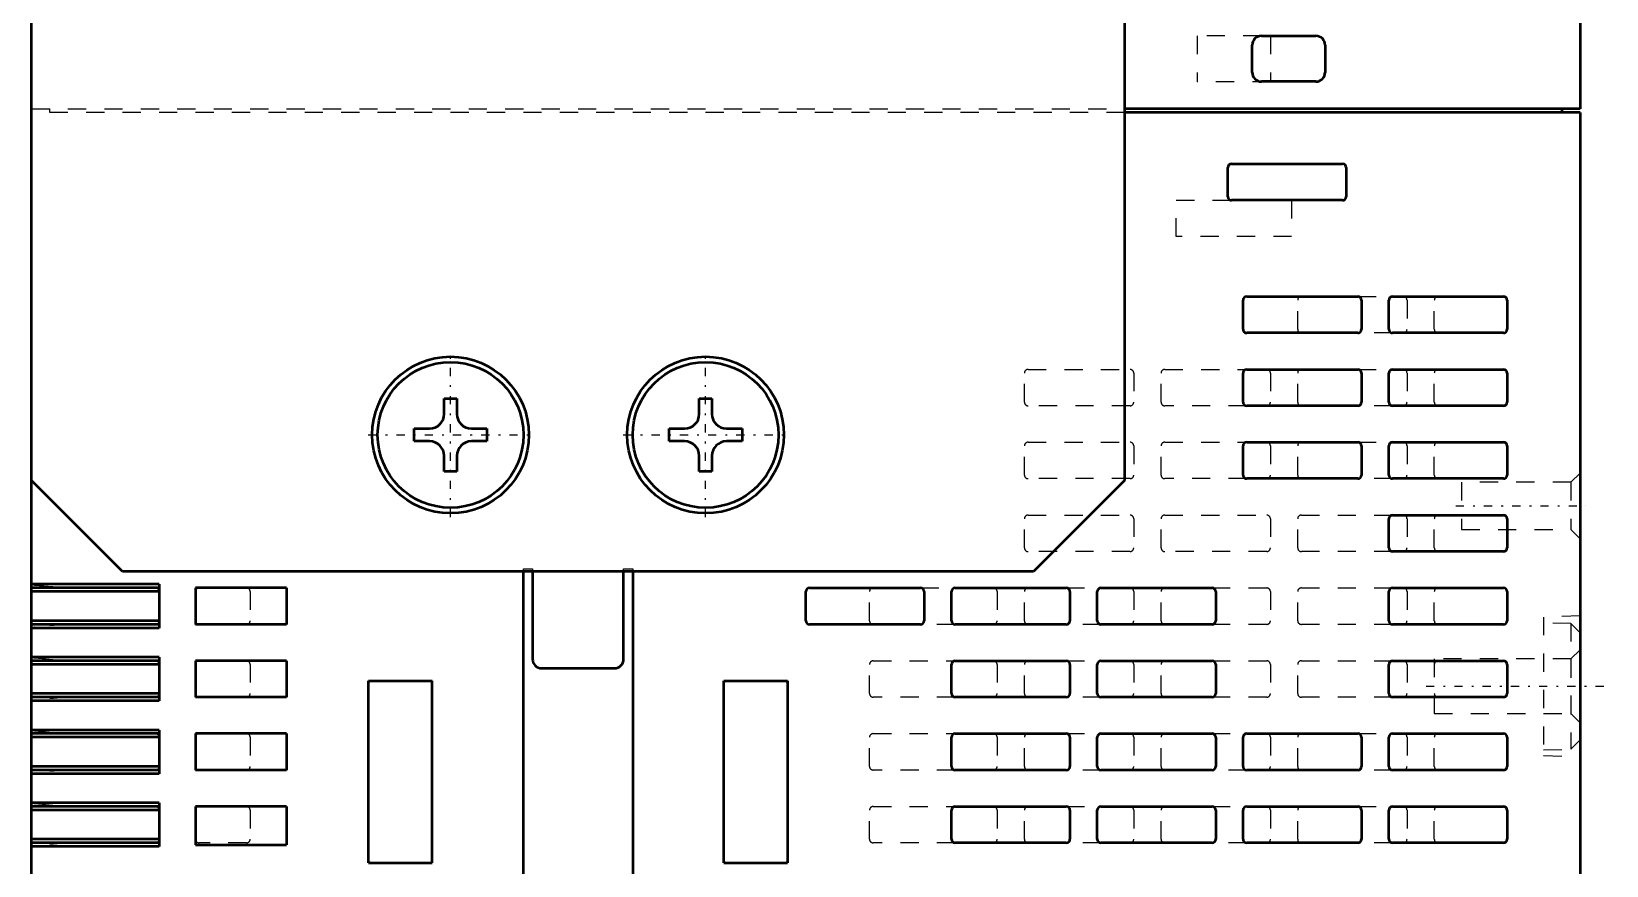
# Model space of a CAD drawing. Header units: millimetres. Extents: x 0 to 304, y 0 to 394.
# Drawn here: x 3.9 to 90.3, y 103.8 to 149.6 of the extents above; entities that cross this region are included whole.
import ezdxf

# ---------------------------------------------------------------- set-up
doc = ezdxf.new("R2010")
doc.units = ezdxf.units.MM
doc.linetypes.add('Center', pattern=[1.5, 0.45, -0.5, 0.05, -0.5])
doc.linetypes.add('Dashed', pattern=[2, 1, -1])
for name, color, linetype, lineweight in [('AM_4', 7, 'Continuous', 50), ('AM_6', 2, 'Continuous', 35), ('AM_7', 7, 'Center', 25), ('AM_9', 6, 'Dashed', 25)]:
    doc.layers.add(name, color=color, linetype=linetype, lineweight=lineweight)

# ---------------------------------------------------------------- blocks, each defined once
blk = doc.blocks.new('2_MDDLN45SE_5_in_MDDLN45SE_1100')
at = {"layer": 'AM_4'}
for p, q in [((3.866, 0), (3.866, 153.3)), ((63.866, 153.3), (63.866, 124.9)), ((88.866, 150.8), (88.866, 145.3)), ((70.871, 147.305), (70.871, 148.805)), ((71.371, 149.305), (74.371, 149.305)), ((74.871, 148.805), (74.871, 147.305)), ((74.371, 146.805), (71.371, 146.805)), ((88.866, 145.3), (63.866, 145.3)), ((87.866, 145.3), (87.866, 145.1)), ((88.866, 145.1), (63.866, 145.1)), ((88.866, 145.1), (88.866, 0)), ((69.533, 140.483), (69.533, 142.083)), ((69.733, 142.283), (75.833, 142.283)), ((76.033, 142.083), (76.033, 140.483)), ((75.833, 140.283), (69.733, 140.283)), ((70.566, 135), (76.666, 135)), ((78.566, 135), (84.666, 135)), ((70.366, 133.2), (70.366, 134.8)), ((76.866, 134.8), (76.866, 133.2)), ((78.366, 133.2), (78.366, 134.8)), ((84.866, 134.8), (84.866, 133.2)), ((76.666, 133), (70.566, 133)), ((84.666, 133), (78.566, 133)), ((70.366, 129.2), (70.366, 130.8)), ((70.566, 131), (76.666, 131)), ((76.866, 130.8), (76.866, 129.2)), ((78.366, 129.2), (78.366, 130.8)), ((78.566, 131), (84.666, 131)), ((84.866, 130.8), (84.866, 129.2)), ((26.516, 128.55), (26.516, 129.4)), ((26.516, 129.4), (27.216, 129.4)), ((27.216, 129.4), (27.216, 128.55)), ((40.516, 129.4), (41.216, 129.4)), ((40.516, 128.55), (40.516, 129.4)), ((41.216, 129.4), (41.216, 128.55)), ((76.666, 129), (70.566, 129)), ((84.666, 129), (78.566, 129)), ((24.866, 127.05), (24.866, 127.75)), ((24.866, 127.75), (25.716, 127.75)), ((28.016, 127.75), (28.866, 127.75)), ((28.866, 127.75), (28.866, 127.05)), ((38.866, 127.05), (38.866, 127.75)), ((38.866, 127.75), (39.716, 127.75)), ((42.016, 127.75), (42.866, 127.75)), ((42.866, 127.75), (42.866, 127.05)), ((25.716, 127.05), (24.866, 127.05)), ((26.516, 125.4), (26.516, 126.25)), ((27.216, 126.25), (27.216, 125.4)), ((28.866, 127.05), (28.016, 127.05)), ((39.716, 127.05), (38.866, 127.05)), ((40.516, 125.4), (40.516, 126.25)), ((41.216, 126.25), (41.216, 125.4)), ((42.866, 127.05), (42.016, 127.05)), ((70.366, 125.2), (70.366, 126.8)), ((70.566, 127), (76.666, 127)), ((76.866, 126.8), (76.866, 125.2)), ((78.366, 125.2), (78.366, 126.8)), ((78.566, 127), (84.666, 127)), ((84.866, 126.8), (84.866, 125.2)), ((27.216, 125.4), (26.516, 125.4)), ((41.216, 125.4), (40.516, 125.4)), ((8.866, 119.9), (3.866, 124.9)), ((63.866, 124.9), (58.866, 119.9)), ((76.666, 125), (70.566, 125)), ((84.666, 125), (78.566, 125)), ((78.366, 121.2), (78.366, 122.8)), ((78.566, 123), (84.666, 123)), ((84.866, 122.8), (84.866, 121.2)), ((84.666, 121), (78.566, 121)), ((58.866, 119.9), (8.866, 119.9)), ((30.866, 97.39), (30.866, 119.9)), ((31.366, 119.9), (31.366, 115.09)), ((36.366, 115.09), (36.366, 119.9)), ((36.866, 119.9), (36.866, 97.39)), ((10.866, 119.2), (3.866, 119.2)), ((10.866, 119), (3.866, 119)), ((10.866, 118.8), (3.866, 118.8)), ((10.866, 119.2), (10.866, 116.8)), ((17.866, 119), (12.866, 119)), ((12.866, 119), (12.866, 117)), ((17.866, 119), (17.866, 117)), ((46.366, 117.2), (46.366, 118.8)), ((46.566, 119), (52.666, 119)), ((52.866, 118.8), (52.866, 117.2)), ((54.366, 117.2), (54.366, 118.8)), ((54.566, 119), (60.666, 119)), ((60.866, 118.8), (60.866, 117.2)), ((62.366, 117.2), (62.366, 118.8)), ((62.566, 119), (68.666, 119)), ((68.866, 118.8), (68.866, 117.2)), ((78.366, 117.2), (78.366, 118.8)), ((78.566, 119), (84.666, 119)), ((84.866, 118.8), (84.866, 117.2)), ((10.866, 117.2), (3.866, 117.2)), ((10.866, 117), (3.866, 117)), ((10.866, 116.8), (3.866, 116.8)), ((17.866, 117), (12.866, 117)), ((52.666, 117), (46.566, 117)), ((60.666, 117), (54.566, 117)), ((68.666, 117), (62.566, 117)), ((84.666, 117), (78.566, 117)), ((10.866, 115.2), (3.866, 115.2)), ((10.866, 115), (3.866, 115)), ((10.866, 115.2), (10.866, 112.8)), ((17.866, 115), (12.866, 115)), ((12.866, 115), (12.866, 113)), ((17.866, 115), (17.866, 113)), ((54.566, 115), (60.666, 115)), ((62.566, 115), (68.666, 115)), ((78.566, 115), (84.666, 115)), ((10.866, 114.8), (3.866, 114.8)), ((31.866, 114.59), (35.866, 114.59)), ((54.366, 113.2), (54.366, 114.8)), ((60.866, 114.8), (60.866, 113.2)), ((62.366, 113.2), (62.366, 114.8)), ((68.866, 114.8), (68.866, 113.2)), ((78.366, 113.2), (78.366, 114.8)), ((84.866, 114.8), (84.866, 113.2)), ((22.366, 103.9), (22.366, 113.9)), ((22.366, 113.9), (25.866, 113.9)), ((25.866, 103.9), (25.866, 113.9)), ((41.866, 103.9), (41.866, 113.9)), ((41.866, 113.9), (45.366, 113.9)), ((45.366, 113.9), (45.366, 103.9)), ((10.866, 113.2), (3.866, 113.2)), ((10.866, 113), (3.866, 113)), ((10.866, 112.8), (3.866, 112.8)), ((17.866, 113), (12.866, 113)), ((60.666, 113), (54.566, 113)), ((68.666, 113), (62.566, 113)), ((84.666, 113), (78.566, 113)), ((10.866, 111.2), (3.866, 111.2)), ((10.866, 111), (3.866, 111)), ((10.866, 110.8), (3.866, 110.8)), ((10.866, 111.2), (10.866, 108.8)), ((17.866, 111), (12.866, 111)), ((12.866, 111), (12.866, 109)), ((17.866, 111), (17.866, 109)), ((54.366, 109.2), (54.366, 110.8)), ((54.566, 111), (60.666, 111)), ((60.866, 110.8), (60.866, 109.2)), ((62.366, 109.2), (62.366, 110.8)), ((62.566, 111), (68.666, 111)), ((68.866, 110.8), (68.866, 109.2)), ((70.366, 109.2), (70.366, 110.8)), ((70.566, 111), (76.666, 111)), ((76.866, 110.8), (76.866, 109.2)), ((78.366, 109.2), (78.366, 110.8)), ((78.566, 111), (84.666, 111)), ((84.866, 110.8), (84.866, 109.2)), ((10.866, 109.2), (3.866, 109.2)), ((10.866, 109), (3.866, 109)), ((17.866, 109), (12.866, 109)), ((60.666, 109), (54.566, 109)), ((68.666, 109), (62.566, 109)), ((76.666, 109), (70.566, 109)), ((84.666, 109), (78.566, 109)), ((10.866, 108.8), (3.866, 108.8)), ((10.866, 107.2), (3.866, 107.2)), ((10.866, 107.2), (10.866, 104.8)), ((10.866, 107), (3.866, 107)), ((10.866, 106.8), (3.866, 106.8)), ((17.866, 107), (12.866, 107)), ((12.866, 107), (12.866, 104.892)), ((17.866, 107), (17.866, 104.892)), ((54.366, 105.2), (54.366, 106.8)), ((54.566, 107), (60.666, 107)), ((60.866, 106.8), (60.866, 105.2)), ((62.366, 105.2), (62.366, 106.8)), ((62.566, 107), (68.666, 107)), ((68.866, 106.8), (68.866, 105.2)), ((70.366, 105.2), (70.366, 106.8)), ((70.566, 107), (76.666, 107)), ((76.866, 106.8), (76.866, 105.2)), ((78.366, 105.2), (78.366, 106.8)), ((78.566, 107), (84.666, 107)), ((84.866, 106.8), (84.866, 105.2)), ((10.866, 105.2), (3.866, 105.2)), ((10.866, 105), (3.866, 105)), ((10.866, 104.8), (3.866, 104.8)), ((12.866, 104.892), (17.866, 104.892)), ((60.666, 105), (54.566, 105)), ((68.666, 105), (62.566, 105)), ((76.666, 105), (70.566, 105)), ((84.666, 105), (78.566, 105)), ((22.366, 103.9), (25.866, 103.9)), ((41.866, 103.9), (45.366, 103.9))]:
    blk.add_line(p, q, dxfattribs=at)
for centre, radius in [((26.866, 127.4), 4.3), ((40.866, 127.4), 4.3), ((26.866, 127.4), 4), ((40.866, 127.4), 4)]:
    blk.add_circle(centre, radius, dxfattribs=at)
for centre, radius, start, end in [((71.371, 148.805), 0.5, 90, 180), ((74.371, 148.805), 0.5, 0, 90), ((71.371, 147.305), 0.5, 180, 270), ((74.371, 147.305), 0.5, 270, 0), ((69.733, 142.083), 0.2, 90, 180), ((75.833, 142.083), 0.2, 0, 90), ((69.733, 140.483), 0.2, 180, 270), ((75.833, 140.483), 0.2, 270, 0), ((70.566, 134.8), 0.2, 90, 180), ((76.666, 134.8), 0.2, 0, 90), ((78.566, 134.8), 0.2, 90, 180), ((84.666, 134.8), 0.2, 0, 90), ((70.566, 133.2), 0.2, 180, 270), ((76.666, 133.2), 0.2, 270, 0), ((78.566, 133.2), 0.2, 180, 270), ((84.666, 133.2), 0.2, 270, 0), ((70.566, 130.8), 0.2, 90, 180), ((76.666, 130.8), 0.2, 0, 90), ((78.566, 130.8), 0.2, 90, 180), ((84.666, 130.8), 0.2, 0, 90), ((70.566, 129.2), 0.2, 180, 270), ((76.666, 129.2), 0.2, 270, 0), ((78.566, 129.2), 0.2, 180, 270), ((84.666, 129.2), 0.2, 270, 0), ((25.716, 128.55), 0.8, 270, 0), ((28.016, 128.55), 0.8, 180, 270), ((39.716, 128.55), 0.8, 270, 0), ((42.016, 128.55), 0.8, 180, 270), ((25.716, 126.25), 0.8, 0, 90), ((28.016, 126.25), 0.8, 90, 180), ((39.716, 126.25), 0.8, 0, 90), ((42.016, 126.25), 0.8, 90, 180), ((70.566, 126.8), 0.2, 90, 180), ((76.666, 126.8), 0.2, 0, 90), ((78.566, 126.8), 0.2, 90, 180), ((84.666, 126.8), 0.2, 0, 90), ((70.566, 125.2), 0.2, 180, 270), ((76.666, 125.2), 0.2, 270, 0), ((78.566, 125.2), 0.2, 180, 270), ((84.666, 125.2), 0.2, 270, 0), ((78.566, 122.8), 0.2, 90, 180), ((84.666, 122.8), 0.2, 0, 90), ((78.566, 121.2), 0.2, 180, 270), ((84.666, 121.2), 0.2, 270, 0), ((46.566, 118.8), 0.2, 90, 180), ((52.666, 118.8), 0.2, 0, 90), ((54.566, 118.8), 0.2, 90, 180), ((60.666, 118.8), 0.2, 0, 90), ((62.566, 118.8), 0.2, 90, 180), ((68.666, 118.8), 0.2, 0, 90), ((78.566, 118.8), 0.2, 90, 180), ((84.666, 118.8), 0.2, 0, 90), ((46.566, 117.2), 0.2, 180, 270), ((52.666, 117.2), 0.2, 270, 0), ((54.566, 117.2), 0.2, 180, 270), ((60.666, 117.2), 0.2, 270, 0), ((62.566, 117.2), 0.2, 180, 270), ((68.666, 117.2), 0.2, 270, 0), ((78.566, 117.2), 0.2, 180, 270), ((84.666, 117.2), 0.2, 270, 0), ((31.866, 115.09), 0.5, 180, 270), ((35.866, 115.09), 0.5, 270, 0), ((54.566, 114.8), 0.2, 90, 180), ((60.666, 114.8), 0.2, 0, 90), ((62.566, 114.8), 0.2, 90, 180), ((68.666, 114.8), 0.2, 0, 90), ((78.566, 114.8), 0.2, 90, 180), ((84.666, 114.8), 0.2, 0, 90), ((54.566, 113.2), 0.2, 180, 270), ((60.666, 113.2), 0.2, 270, 0), ((62.566, 113.2), 0.2, 180, 270), ((68.666, 113.2), 0.2, 270, 0), ((78.566, 113.2), 0.2, 180, 270), ((84.666, 113.2), 0.2, 270, 0), ((54.566, 110.8), 0.2, 90, 180), ((60.666, 110.8), 0.2, 0, 90), ((62.566, 110.8), 0.2, 90, 180), ((68.666, 110.8), 0.2, 0, 90), ((70.566, 110.8), 0.2, 90, 180), ((76.666, 110.8), 0.2, 0, 90), ((78.566, 110.8), 0.2, 90, 180), ((84.666, 110.8), 0.2, 0, 90), ((54.566, 109.2), 0.2, 180, 270), ((60.666, 109.2), 0.2, 270, 0), ((62.566, 109.2), 0.2, 180, 270), ((68.666, 109.2), 0.2, 270, 0), ((70.566, 109.2), 0.2, 180, 270), ((76.666, 109.2), 0.2, 270, 0), ((78.566, 109.2), 0.2, 180, 270), ((84.666, 109.2), 0.2, 270, 0), ((54.566, 106.8), 0.2, 90, 180), ((60.666, 106.8), 0.2, 0, 90), ((62.566, 106.8), 0.2, 90, 180), ((68.666, 106.8), 0.2, 0, 90), ((70.566, 106.8), 0.2, 90, 180), ((76.666, 106.8), 0.2, 0, 90), ((78.566, 106.8), 0.2, 90, 180), ((84.666, 106.8), 0.2, 0, 90), ((54.566, 105.2), 0.2, 180, 270), ((60.666, 105.2), 0.2, 270, 0), ((62.566, 105.2), 0.2, 180, 270), ((68.666, 105.2), 0.2, 270, 0), ((70.566, 105.2), 0.2, 180, 270), ((76.666, 105.2), 0.2, 270, 0), ((78.566, 105.2), 0.2, 180, 270), ((84.666, 105.2), 0.2, 270, 0)]:
    blk.add_arc(centre, radius, start, end, dxfattribs=at)
at = {"layer": 'AM_7'}
for p, q in [((26.866, 122.885), (26.866, 131.915)), ((40.866, 122.885), (40.866, 131.915)), ((22.351, 127.4), (31.381, 127.4)), ((36.351, 127.4), (45.381, 127.4)), ((82.041, 123.5), (89.191, 123.5)), ((80.416, 113.6), (90.316, 113.6))]:
    blk.add_line(p, q, dxfattribs=at)
at = {"layer": 'AM_9'}
for p, q in [((71.371, 149.305), (67.854, 149.305)), ((67.854, 149.305), (67.854, 146.78)), ((71.879, 149.305), (71.879, 146.78)), ((71.879, 146.78), (67.854, 146.78)), ((3.866, 145.3), (63.866, 145.3)), ((4.866, 145.1), (4.866, 145.3)), ((63.866, 145.1), (3.866, 145.1)), ((66.699, 140.283), (69.733, 140.283)), ((66.699, 138.3), (66.699, 140.283)), ((73.033, 140.283), (73.033, 138.3)), ((73.033, 138.3), (66.699, 138.3)), ((76.666, 135), (78.566, 135)), ((73.366, 133.2), (73.366, 134.8)), ((79.366, 134.8), (79.366, 133.2)), ((80.866, 133.2), (80.866, 134.8)), ((78.566, 133), (76.666, 133)), ((58.366, 129.2), (58.366, 130.8)), ((58.566, 131), (64.166, 131)), ((64.366, 130.8), (64.366, 129.2)), ((65.866, 129.2), (65.866, 130.8)), ((66.066, 131), (70.566, 131)), ((71.866, 130.8), (71.866, 129.2)), ((73.366, 129.2), (73.366, 130.8)), ((76.666, 131), (78.566, 131)), ((79.366, 130.8), (79.366, 129.2)), ((80.866, 129.2), (80.866, 130.8)), ((64.166, 129), (58.566, 129)), ((70.566, 129), (66.066, 129)), ((78.566, 129), (76.666, 129)), ((58.366, 125.2), (58.366, 126.8)), ((58.566, 127), (64.166, 127)), ((64.366, 126.8), (64.366, 125.2)), ((65.866, 125.2), (65.866, 126.8)), ((66.066, 127), (70.566, 127)), ((71.866, 126.8), (71.866, 125.2)), ((73.366, 125.2), (73.366, 126.8)), ((76.666, 127), (78.566, 127)), ((79.366, 126.8), (79.366, 125.2)), ((80.866, 125.2), (80.866, 126.8)), ((64.166, 125), (58.566, 125)), ((70.566, 125), (66.066, 125)), ((78.566, 125), (76.666, 125)), ((88.366, 124.8), (82.366, 124.8)), ((82.366, 124.8), (82.366, 122.2)), ((88.866, 125.3), (88.366, 124.8)), ((88.366, 124.8), (88.366, 122.2)), ((58.366, 121.2), (58.366, 122.8)), ((58.566, 123), (64.166, 123)), ((64.366, 122.8), (64.366, 121.2)), ((65.866, 121.2), (65.866, 122.8)), ((66.066, 123), (71.666, 123)), ((71.866, 122.8), (71.866, 121.2)), ((73.366, 121.2), (73.366, 122.8)), ((73.566, 123), (78.566, 123)), ((79.366, 122.8), (79.366, 121.2)), ((80.866, 121.2), (80.866, 122.8)), ((82.366, 122.2), (88.366, 122.2)), ((88.366, 122.2), (88.866, 121.7)), ((64.166, 121), (58.566, 121)), ((71.666, 121), (66.066, 121)), ((78.566, 121), (73.566, 121)), ((30.866, 120.05), (31.366, 120.05)), ((30.866, 119.9), (30.866, 120.05)), ((31.366, 120.05), (31.366, 119.9)), ((36.366, 120.05), (36.866, 120.05)), ((36.366, 119.9), (36.366, 120.05)), ((36.866, 120.05), (36.866, 119.9)), ((4.049, 119.159), (5.866, 119)), ((15.866, 118.8), (15.866, 117.2)), ((49.866, 117.2), (49.866, 118.8)), ((52.666, 119), (54.566, 119)), ((56.866, 118.8), (56.866, 117.2)), ((58.366, 117.2), (58.366, 118.8)), ((60.666, 119), (62.566, 119)), ((64.366, 118.8), (64.366, 117.2)), ((65.866, 117.2), (65.866, 118.8)), ((68.666, 119), (71.666, 119)), ((71.866, 118.8), (71.866, 117.2)), ((73.366, 117.2), (73.366, 118.8)), ((73.566, 119), (78.566, 119)), ((79.366, 118.8), (79.366, 117.2)), ((80.866, 117.2), (80.866, 118.8)), ((5.866, 117), (4.049, 116.841)), ((54.566, 117), (52.666, 117)), ((62.566, 117), (60.666, 117)), ((71.666, 117), (68.666, 117)), ((78.566, 117), (73.566, 117)), ((88.866, 117.47), (86.866, 117.4)), ((86.866, 117.4), (86.866, 109.8)), ((88.366, 117.056), (86.866, 117.083)), ((88.866, 116.538), (88.366, 117.056)), ((88.366, 117.056), (88.366, 110.144)), ((4.049, 115.159), (5.866, 115)), ((50.066, 115), (54.566, 115)), ((60.666, 115), (62.566, 115)), ((68.666, 115), (71.666, 115)), ((73.566, 115), (78.566, 115)), ((88.366, 115.1), (80.866, 115.1)), ((80.866, 115.1), (80.866, 112.1)), ((88.866, 115.6), (88.366, 115.1)), ((88.366, 115.1), (88.366, 112.1)), ((15.866, 114.8), (15.866, 113.2)), ((49.866, 113.2), (49.866, 114.8)), ((56.866, 114.8), (56.866, 113.2)), ((58.366, 113.2), (58.366, 114.8)), ((64.366, 114.8), (64.366, 113.2)), ((65.866, 113.2), (65.866, 114.8)), ((71.866, 114.8), (71.866, 113.2)), ((73.366, 113.2), (73.366, 114.8)), ((79.366, 114.8), (79.366, 113.2)), ((5.866, 113), (4.049, 112.841)), ((54.566, 113), (50.066, 113)), ((62.566, 113), (60.666, 113)), ((71.666, 113), (68.666, 113)), ((78.566, 113), (73.566, 113)), ((80.866, 112.1), (88.366, 112.1)), ((88.366, 112.1), (88.866, 111.6)), ((4.049, 111.159), (5.866, 111)), ((15.866, 110.8), (15.866, 109.2)), ((49.866, 109.2), (49.866, 110.8)), ((50.066, 111), (54.566, 111)), ((56.866, 110.8), (56.866, 109.2)), ((58.366, 109.2), (58.366, 110.8)), ((60.666, 111), (62.566, 111)), ((64.366, 110.8), (64.366, 109.2)), ((65.866, 109.2), (65.866, 110.8)), ((68.666, 111), (70.566, 111)), ((71.866, 110.8), (71.866, 109.2)), ((73.366, 109.2), (73.366, 110.8)), ((76.666, 111), (78.566, 111)), ((79.366, 110.8), (79.366, 109.2)), ((80.866, 109.2), (80.866, 110.8)), ((88.366, 110.144), (88.866, 110.662)), ((86.866, 110.117), (88.366, 110.144)), ((86.866, 109.8), (88.866, 109.73)), ((5.866, 109), (4.049, 108.841)), ((54.566, 109), (50.066, 109)), ((62.566, 109), (60.666, 109)), ((70.566, 109), (68.666, 109)), ((78.566, 109), (76.666, 109)), ((4.049, 107.159), (5.866, 107)), ((15.866, 106.8), (15.866, 105.2)), ((49.866, 105.2), (49.866, 106.8)), ((50.066, 107), (54.566, 107)), ((56.866, 106.8), (56.866, 105.2)), ((58.366, 105.2), (58.366, 106.8)), ((60.666, 107), (62.566, 107)), ((64.366, 106.8), (64.366, 105.2)), ((65.866, 105.2), (65.866, 106.8)), ((68.666, 107), (70.566, 107)), ((71.866, 106.8), (71.866, 105.2)), ((73.366, 105.2), (73.366, 106.8)), ((76.666, 107), (78.566, 107)), ((79.366, 106.8), (79.366, 105.2)), ((80.866, 105.2), (80.866, 106.8)), ((5.866, 105), (4.049, 104.841)), ((15.666, 105), (13.066, 105)), ((54.566, 105), (50.066, 105)), ((62.566, 105), (60.666, 105)), ((70.566, 105), (68.666, 105)), ((78.566, 105), (76.666, 105))]:
    blk.add_line(p, q, dxfattribs=at)
for centre, start, end in [((73.566, 134.8), 90, 180), ((79.166, 134.8), 0.0001, 90), ((81.066, 134.8), 90, 180), ((73.566, 133.2), 180, 270), ((79.166, 133.2), 270, 0), ((81.066, 133.2), 180, 270), ((58.566, 130.8), 90, 180), ((64.166, 130.8), 0.0001, 90), ((66.066, 130.8), 90, 180), ((71.666, 130.8), 0.0001, 90), ((73.566, 130.8), 90, 180), ((79.166, 130.8), 0.0001, 90), ((81.066, 130.8), 90, 180), ((58.566, 129.2), 180, 270), ((64.166, 129.2), 270, 0), ((66.066, 129.2), 180, 270), ((71.666, 129.2), 270, 0), ((73.566, 129.2), 180, 270), ((79.166, 129.2), 270, 0), ((81.066, 129.2), 180, 270), ((58.566, 126.8), 90, 180), ((64.166, 126.8), 0.0001, 90), ((66.066, 126.8), 90, 180), ((71.666, 126.8), 0.0001, 90), ((73.566, 126.8), 90, 180), ((79.166, 126.8), 0.0001, 90), ((81.066, 126.8), 90, 180), ((58.566, 125.2), 180, 270), ((64.166, 125.2), 270, 0), ((66.066, 125.2), 180, 270), ((71.666, 125.2), 270, 0), ((73.566, 125.2), 180, 270), ((79.166, 125.2), 270, 0), ((81.066, 125.2), 180, 270), ((58.566, 122.8), 90, 180), ((64.166, 122.8), 0.0001, 90), ((66.066, 122.8), 90, 180), ((71.666, 122.8), 0.0001, 90), ((73.566, 122.8), 90, 180), ((79.166, 122.8), 0.0001, 90), ((81.066, 122.8), 90, 180), ((58.566, 121.2), 180, 270), ((64.166, 121.2), 270, 0), ((66.066, 121.2), 180, 270), ((71.666, 121.2), 270, 0), ((73.566, 121.2), 180, 270), ((79.166, 121.2), 270, 0), ((81.066, 121.2), 180, 270), ((4.066, 119.358), 180, 265), ((10.666, 118.8), 0, 90), ((13.066, 118.8), 90, 180), ((15.666, 118.8), 0, 90), ((50.066, 118.8), 90, 180), ((56.666, 118.8), 0, 90), ((58.566, 118.8), 90, 180), ((64.166, 118.8), 0.0001, 90), ((66.066, 118.8), 90, 180), ((71.666, 118.8), 0.0001, 90), ((73.566, 118.8), 90, 180), ((79.166, 118.8), 0.0001, 90), ((81.066, 118.8), 90, 180), ((4.066, 116.642), 95, 180), ((10.666, 117.2), 270, 0), ((13.066, 117.2), 180, 270), ((15.666, 117.2), 270, 0), ((50.066, 117.2), 180, 270), ((56.666, 117.2), 270, 0), ((58.566, 117.2), 180, 270), ((64.166, 117.2), 270, 0), ((66.066, 117.2), 180, 270), ((71.666, 117.2), 270, 0), ((73.566, 117.2), 180, 270), ((79.166, 117.2), 270, 0), ((81.066, 117.2), 180, 270), ((4.066, 115.358), 180, 265), ((10.666, 114.8), 0, 90), ((13.066, 114.8), 90, 180), ((15.666, 114.8), 0, 90), ((50.066, 114.8), 90, 180), ((56.666, 114.8), 0, 90), ((58.566, 114.8), 90, 180), ((64.166, 114.8), 0.0001, 90), ((66.066, 114.8), 90, 180), ((71.666, 114.8), 0.0001, 90), ((73.566, 114.8), 90, 180), ((79.166, 114.8), 0.0001, 90), ((81.066, 114.8), 90, 180), ((22.566, 113.7), 90, 180), ((25.666, 113.7), 0, 90), ((42.066, 113.7), 90, 180), ((45.166, 113.7), 0, 90), ((4.066, 112.642), 95, 180), ((10.666, 113.2), 270, 0), ((13.066, 113.2), 180, 270), ((15.666, 113.2), 270, 0), ((50.066, 113.2), 180, 270), ((56.666, 113.2), 270, 0), ((58.566, 113.2), 180, 270), ((64.166, 113.2), 270, 0), ((66.066, 113.2), 180, 270), ((71.666, 113.2), 270, 0), ((73.566, 113.2), 180, 270), ((79.166, 113.2), 270, 0), ((81.066, 113.2), 180, 270), ((4.066, 111.358), 180, 265), ((10.666, 110.8), 0, 90), ((13.066, 110.8), 90, 180), ((15.666, 110.8), 0, 90), ((50.066, 110.8), 90, 180), ((56.666, 110.8), 0, 90), ((58.566, 110.8), 90, 180), ((64.166, 110.8), 0.0001, 90), ((66.066, 110.8), 90, 180), ((71.666, 110.8), 0.0001, 90), ((73.566, 110.8), 90, 180), ((79.166, 110.8), 0.0001, 90), ((81.066, 110.8), 90, 180), ((10.666, 109.2), 270, 0), ((13.066, 109.2), 180, 270), ((15.666, 109.2), 270, 0), ((50.066, 109.2), 180, 270), ((56.666, 109.2), 270, 0), ((58.566, 109.2), 180, 270), ((64.166, 109.2), 270, 0), ((66.066, 109.2), 180, 270), ((71.666, 109.2), 270, 0), ((73.566, 109.2), 180, 270), ((79.166, 109.2), 270, 0), ((81.066, 109.2), 180, 270), ((4.066, 108.642), 95, 180), ((4.066, 107.358), 180, 265), ((10.666, 106.8), 0, 90), ((13.066, 106.8), 90, 180), ((15.666, 106.8), 0, 90), ((50.066, 106.8), 90, 180), ((56.666, 106.8), 0, 90), ((58.566, 106.8), 90, 180), ((64.166, 106.8), 0.0001, 90), ((66.066, 106.8), 90, 180), ((71.666, 106.8), 0.0001, 90), ((73.566, 106.8), 90, 180), ((79.166, 106.8), 0.0001, 90), ((81.066, 106.8), 90, 180), ((4.066, 104.642), 95, 180), ((10.666, 105.2), 270, 0), ((13.066, 105.2), 180, 270), ((15.666, 105.2), 270, 0), ((50.066, 105.2), 180, 270), ((56.666, 105.2), 270, 0), ((58.566, 105.2), 180, 270), ((64.166, 105.2), 270, 0), ((66.066, 105.2), 180, 270), ((71.666, 105.2), 270, 0), ((73.566, 105.2), 180, 270), ((79.166, 105.2), 270, 0), ((81.066, 105.2), 180, 270), ((22.566, 104.1), 180, 270), ((25.666, 104.1), 270, 0), ((42.066, 104.1), 180, 270), ((45.166, 104.1), 270, 0)]:
    blk.add_arc(centre, 0.2, start, end, dxfattribs=at)
at = {"layer": 'AM_6', "flags": 8}
for tag, p in [('NN', (95.316, 194.689)), ('NT', (95.316, 194.189)), ('NB', (95.316, 193.689)), ('NBSYN', (95.316, 193.189)), ('LINA', (95.316, 192.689)), ('CNSORDERNO', (95.316, 192.189)), ('F', (95.316, 191.689)), ('MC', (95.316, 191.189)), ('PSV', (95.316, 190.689)), ('COMPANY', (95.316, 189.689)), ('ES', (95.316, 190.189))]:
    blk.add_attdef(tag, p, '', height=0.5, dxfattribs=at)
blk = doc.blocks.new('1_MDDLN45SE_1100')
blk.add_blockref('2_MDDLN45SE_5_in_MDDLN45SE_1100', (0, 0))
at = {"layer": 'AM_6', "flags": 8}
for tag, p in [('NN', (309.225, 394.159)), ('NT', (309.225, 393.659)), ('NB', (309.225, 393.159)), ('NBSYN', (309.225, 392.659)), ('LINA', (309.225, 392.159)), ('CNSORDERNO', (309.225, 391.659)), ('F', (309.225, 391.159)), ('MC', (309.225, 390.659)), ('PSV', (309.225, 390.159)), ('ES', (309.225, 389.659)), ('COMPANY', (309.225, 389.159))]:
    blk.add_attdef(tag, p, '', height=0.5, dxfattribs=at)

msp = doc.modelspace()

# ---------------------------------------------------------------- block references
msp.add_blockref('1_MDDLN45SE_1100', (0, 0))

doc.saveas('drawing.dxf')
